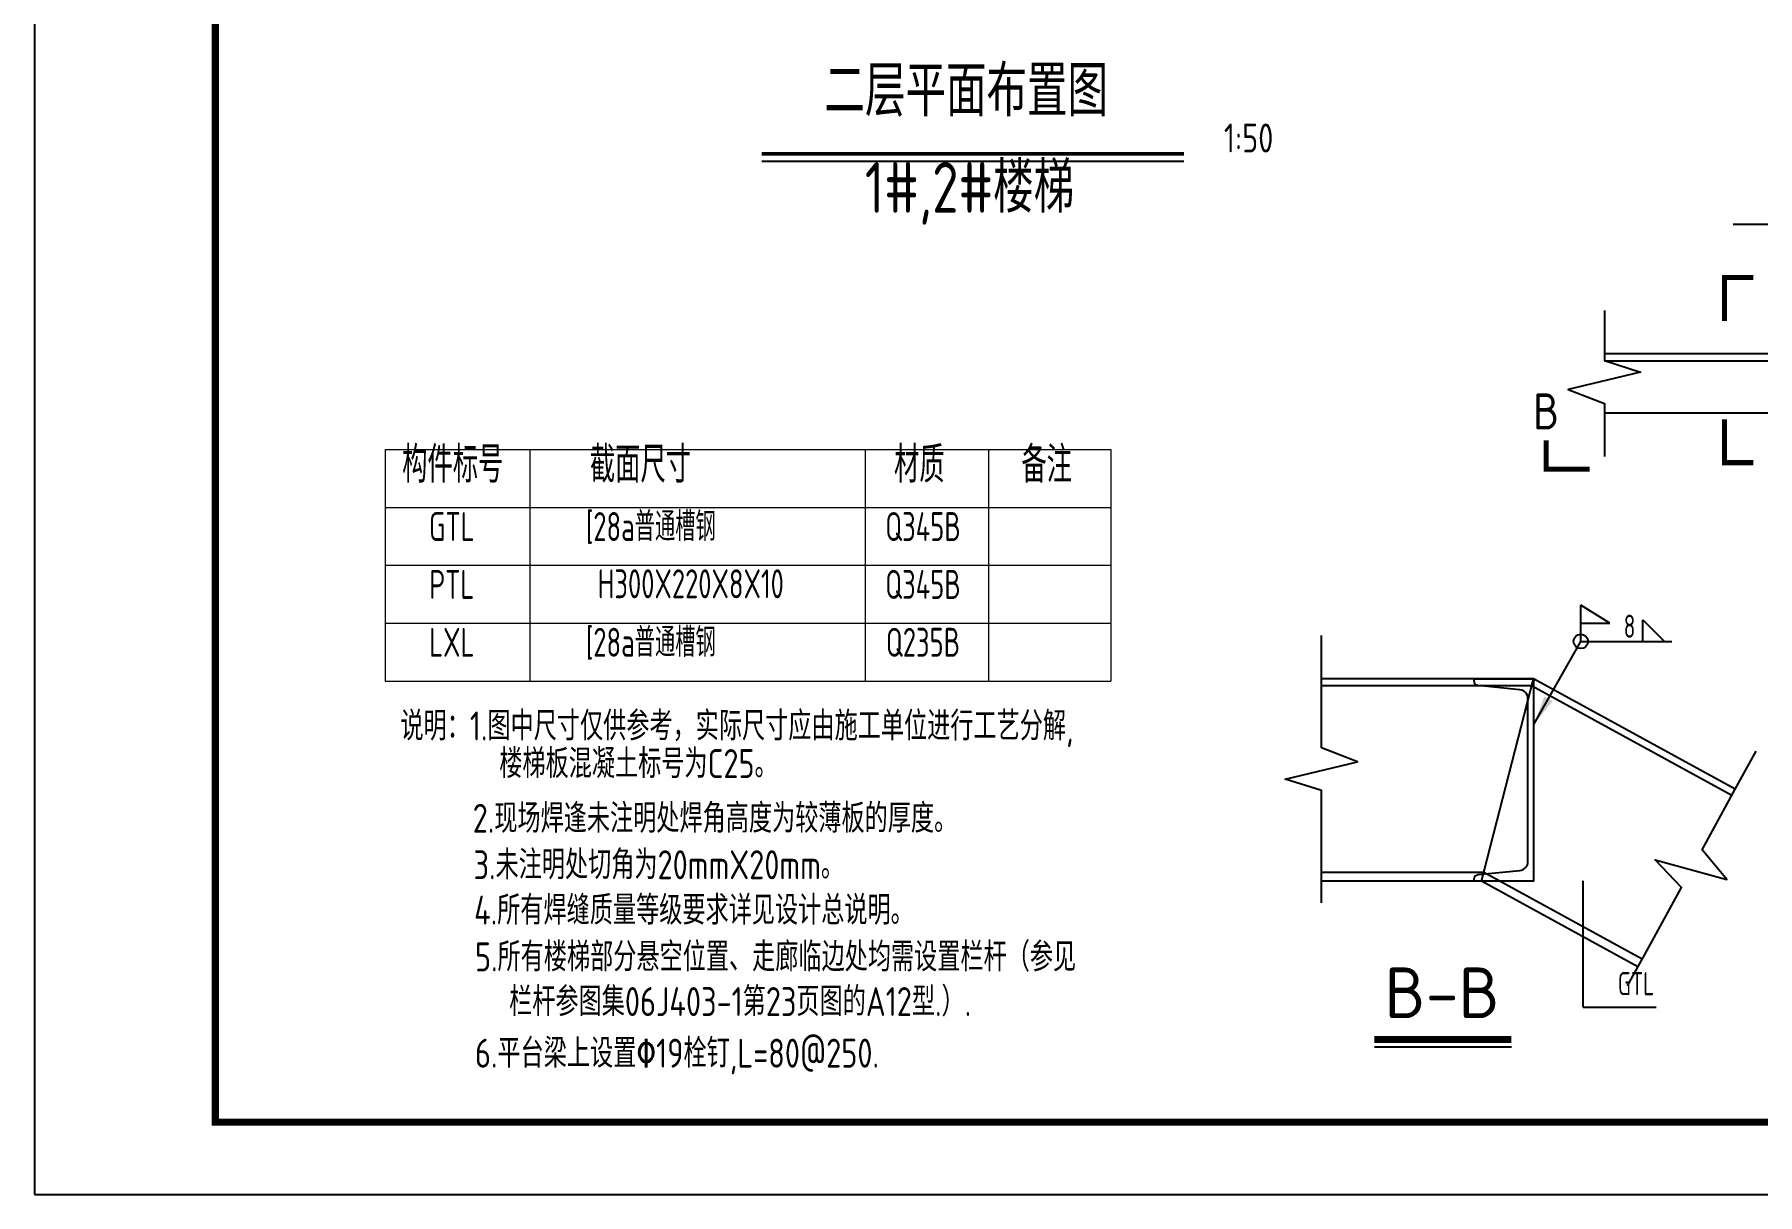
# Model space of a CAD drawing. Extents: x 180850 to 1399066, y 48356 to 327880.
# Drawn here: x 552678 to 564590, y 113487 to 121506 of the extents above; entities that cross this region are included whole.
import ezdxf
from ezdxf.enums import TextEntityAlignment as Align

# ---------------------------------------------------------------- set-up
doc = ezdxf.new("R2010")
doc.units = 0
doc.header["$LTSCALE"] = 1000
for name, color, linetype in [('GL', 150, 'Continuous'), ('NUM', 7, 'Continuous'), ('PUB_TEXT', 7, 'Continuous'), ('PUB_TITLE', 4, 'Continuous'), ('STPM_RBEAM_NUM', 7, 'Continuous'), ('TEXT', 7, 'Continuous'), ('THIN', 7, 'Continuous'), ('WELD', 7, 'Continuous'), ('YCX', 90, 'Continuous'), ('型钢', 6, 'Continuous'), ('引出线', 3, 'Continuous')]:
    doc.layers.add(name, color=color, linetype=linetype)
doc.layers.add('S-OTHR-THIN', color=7, linetype='Continuous', lineweight=18)
doc.layers.add('螺栓', color=15, linetype='Continuous', lineweight=18)
doc.styles.get("Standard").update_dxf_attribs({"font": 'gbenor.shx', "bigfont": 'gbcbig.shx'})
doc.styles.add('TSSD_Label', font='tssdeng.shx', dxfattribs={"width": 0.7, "bigfont": 'hztxt.shx'})
doc.styles.add('TSSD_Norm', font='tssdeng.shx', dxfattribs={"bigfont": 'hztxt.shx'})
doc.dimstyles.new('TSSD_LEADER_STYLE_200.0', dxfattribs={"dimtxt": 0.18, "dimasz": 200, "dimexe": 0.18, "dimexo": 0.0625, "dimgap": 0.09, "dimtad": 0, "dimtih": 1, "dimtoh": 1, "dimdec": 4, "dimzin": 0, "dimdsep": 46, "dimtxsty": 'Standard', "dimcen": 0.09, "dimadec": 0, "dimazin": 0, "dimtfac": 1, "dimtdec": 4, "dimtofl": 0, "dimtmove": 0, "dimatfit": 3, "dimfxl": 1, "dimtolj": 1, "dimtzin": 0, "dimarcsym": 0})

# ---------------------------------------------------------------- blocks, each defined once
blk = doc.blocks.new('_WELD001')
at = {"linetype": 'ByBlock'}
h = blk.add_hatch(color=0, dxfattribs=at)
h.paths.add_polyline_path([(0.8, 0.5), (0, 1), (0, 0.5)], flags=16)
edge = h.paths.add_edge_path()
edge.add_line((0.8, 0.5), (0, 1))
edge.add_line((0, 0.5), (0.8, 0.5))
edge.add_line((0, 0), (0, 1))
at = {"color": 0, "linetype": 'ByBlock'}
for p, q in [((0, 0), (0, 1)), ((0.8, 0.5), (0, 1)), ((0, 0.5), (0.8, 0.5))]:
    blk.add_line(p, q, dxfattribs=at)
blk = doc.blocks.new('_WELD003')
at = {"color": 0, "linetype": 'ByBlock'}
blk.add_circle((0, 0), 0.5, dxfattribs=at)
blk = doc.blocks.new('_WELD004')
at = {"color": 0, "linetype": 'ByBlock'}
for p, q in [((0, 1), (1, 0)), ((0, 0), (0, 1))]:
    blk.add_line(p, q, dxfattribs=at)

msp = doc.modelspace()

# ---------------------------------------------------------------- linework, layer by layer
at = {"layer": 'GL'}
for p, q in [((566328.98, 119298.39), (563530.87, 119298.39)), ((566328.98, 119248.39), (563530.87, 119248.39)), ((566328.98, 118888.39), (563530.87, 118888.39)), ((563040.28, 117052.62), (561574.51, 117052.62)), ((563027.48, 117002.62), (561574.51, 117002.62)), ((562682.04, 115652.62), (563040.28, 117052.62)), ((564411.28, 116244.83), (563027.48, 117002.62)), ((564435.3, 116288.68), (563040.28, 117052.62)), ((562697.4, 115712.62), (561574.51, 115712.62)), ((563791.68, 115113.38), (562697.4, 115712.62)), ((562682.04, 115652.62), (561574.51, 115652.62)), ((563762.86, 115060.75), (562682.04, 115652.62))]:
    msp.add_line(p, q, dxfattribs=at)
for points in [[(563530.87, 119598.39), (563530.87, 119298.39), (563530.87, 119251.39), (563780.87, 119171.39), (563281.5, 119053.08), (563530.87, 118955.39), (563530.87, 118888.39), (563530.87, 118588.39)], [(561574.51, 115502.62), (561574.51, 115802.62), (561574.51, 116279.62), (561324.51, 116359.62), (561823.89, 116477.94), (561574.51, 116575.62), (561574.51, 117052.62), (561574.51, 117352.62)], [(563690.81, 114929.18), (563834.9, 115192.31), (564064.01, 115610.69), (563883.17, 115800.94), (564377.99, 115664.85), (564206.19, 115870.31), (564435.3, 116288.68), (564579.39, 116551.81)]]:
    msp.add_lwpolyline(points, dxfattribs=at)
at = {"layer": 'NUM'}
for points, const_width in [([(557705.57, 120680.44), (560624.24, 120680.44)], 25), ([(561941.13, 114559.16), (562888.82, 114559.16)], 50)]:
    msp.add_lwpolyline(points, dxfattribs=dict(at, const_width=const_width))
msp.add_lwpolyline([(557705.57, 120630.44), (560624.24, 120630.44)], dxfattribs=at)
at = {"layer": 'PUB_TITLE'}
msp.add_lwpolyline([(552677.75, 113487.35), (582377.75, 113487.35), (582377.75, 134487.35), (552677.75, 134487.35)], close=True, dxfattribs=at)
at = {"layer": 'PUB_TITLE', "const_width": 50}
msp.add_lwpolyline([(553927.75, 113987.35), (581877.75, 113987.35), (581877.75, 133987.35), (553927.75, 133987.35)], close=True, dxfattribs=at)
at = {"layer": 'THIN'}
msp.add_lwpolyline([(561941.13, 114509.16), (562888.82, 114509.16)], dxfattribs=at)
at = {"layer": 'WELD'}
msp.add_line((563367.98, 117310.73), (563996.17, 117310.73), dxfattribs=at)
at = {"layer": '型钢'}
msp.add_lwpolyline([(564422.11, 120195.16), (564722.11, 120195.16), (564789.11, 120195.16), (564869.11, 119945.16), (564987.42, 120444.53), (565085.11, 120195.16), (565132.11, 120195.16), (565432.11, 120195.16)], dxfattribs=at)
msp.add_lwpolyline([(563040.28, 116352.62), (563040.28, 115652.62), (562630.28, 115652.62), (562630.28, 115668.22, -0.38531359), (562658.42, 115699.31), (562946.5, 115728.12, 0.38531359), (563002.78, 115790.31), (563002.78, 116914.94, 0.38531359), (562946.5, 116977.13), (562658.42, 117005.94, -0.38531359), (562630.28, 117037.03), (562630.28, 117052.62), (563040.28, 117052.62)], format="xyb", close=True, dxfattribs=at)
at = {"layer": '引出线'}
for q in [(563384.22, 115656.76), (563888.57, 114783.48)]:
    msp.add_line((563384.22, 114783.48), q, dxfattribs=at)
at = {"layer": '引出线', "const_width": 35}
for points in [[(564361.13, 119526.62), (564361.13, 119826.62), (564561.13, 119826.62)], [(564361.13, 118846.34), (564361.13, 118546.34), (564561.13, 118546.34)], [(563428.3, 118500.62), (563128.3, 118500.62), (563128.3, 118700.62)]]:
    msp.add_lwpolyline(points, dxfattribs=at)
at = {"layer": '螺栓'}
for p, q in [((555102.27, 118636.85), (560118.93, 118636.85)), ((555102.27, 118636.85), (555102.27, 117036.85)), ((556102.27, 118636.85), (556102.27, 117036.85)), ((558420.78, 118636.85), (558420.78, 117036.85)), ((559273.2, 118636.85), (559273.2, 117036.85)), ((560118.93, 118636.85), (560118.93, 117036.85)), ((555102.27, 118236.85), (560118.93, 118236.85)), ((555102.27, 117836.85), (560118.93, 117836.85)), ((555102.27, 117436.85), (560118.93, 117436.85)), ((555102.27, 117036.85), (560118.93, 117036.85))]:
    msp.add_line(p, q, dxfattribs=at)

# ---------------------------------------------------------------- block references
at = {"layer": 'WELD'}
for name, p, xscale, yscale, zscale in [('_WELD001', (563367.98, 117310.73), 250, 250, 250), ('_WELD004', (563796.17, 117310.73), 150, 150, 150), ('_WELD003', (563367.98, 117310.73), 100, 100, 100)]:
    msp.add_blockref(name, p, dxfattribs=dict(at, xscale=xscale, yscale=yscale, zscale=zscale))

# ---------------------------------------------------------------- texts
at = {"layer": 'NUM', "style": 'TSSD_Norm', "width": 0.8}
for s, height, p in [(' 二层平面布置图', 350, (557969.37, 120835.3)), ('1:50', 200, (560900.77, 120630.44)), ('1#,2#楼梯', 350, (558418.67, 120168.29))]:
    msp.add_text(s, height=height, dxfattribs=at).set_placement(p, align=Align.BOTTOM_LEFT)
at = {"layer": 'PUB_TEXT'}
msp.add_text('B', height=250, dxfattribs=at).set_placement((563128.3, 118900.62), align=Align.MIDDLE_CENTER)
at = {"layer": 'S-OTHR-THIN', "style": 'TSSD_Norm', "width": 0.8}
for s, p in [('说明：1.图中尺寸仅供参考，实际尺寸应由施工单位进行工艺分解,', (555207.83, 116626.38)), ('楼梯板混凝土标号为C25。', (555891.06, 116366.29)), ('2.现场焊逢未注明处焊角高度为较薄板的厚度。', (555707.65, 115987.98)), ('3.未注明处切角为20mmX20mm。', (555712.99, 115666.81)), ('4.所有焊缝质量等级要求详见设计总说明。', (555717.11, 115353.21)), ('5.所有楼梯部分悬空位置、走廊临边处均需设置栏杆（参见', (555723.14, 115030.04)), ('栏杆参图集06J403-1第23页图的A12型.）.', (555959.41, 114721.19)), ('6.平台梁上设置%%13019栓钉,L=80@250.', (555723.14, 114364.5))]:
    msp.add_text(s, height=200, dxfattribs=at).set_placement(p)
at = {"layer": 'STPM_RBEAM_NUM', "style": 'TSSD_Label', "width": 0.7}
msp.add_text('8', height=160, dxfattribs=at).set_placement((563664.63, 117335.73))
msp.add_text('GTL', height=160, dxfattribs=at).set_placement((563749.83, 114817.13), align=Align.BOTTOM_CENTER)
at = {"layer": 'TEXT', "style": 'TSSD_Label', "width": 0.7}
for s, p in [('构件标号', (555569.73, 118333.2)), ('截面尺寸', (556867.09, 118333.2)), ('材质', (558794.99, 118333.2)), ('备注', (559675.49, 118333.2))]:
    msp.add_text(s, height=250, dxfattribs=at).set_placement(p, align=Align.BOTTOM_CENTER)
at = {"layer": 'TEXT', "style": 'TSSD_Norm'}
msp.add_text('B-B', height=350, dxfattribs=at).set_placement((562011.13, 114602.23), align=Align.BOTTOM_LEFT)
at = {"layer": 'YCX', "style": 'TSSD_Norm', "width": 0.7}
for s, p in [('GTL', (555562.85, 117944.69)), ('[28a普通槽钢', (556938.39, 117944.69)), ('Q345B', (558820.57, 117944.69)), ('H300X220X8X10', (557215.08, 117548.99)), ('PTL', (555562.85, 117544.69)), ('Q345B', (558820.57, 117544.69)), ('LXL', (555562.85, 117144.69)), ('[28a普通槽钢', (556938.39, 117144.69)), ('Q235B', (558820.57, 117144.69))]:
    msp.add_text(s, height=200, dxfattribs=at).set_placement(p, align=Align.BOTTOM_CENTER)

# ---------------------------------------------------------------- leaders
at = {"layer": 'WELD'}
msp.add_leader([(563045.48, 116740.12), (563367.98, 117310.73)], dimstyle='TSSD_LEADER_STYLE_200.0', dxfattribs=at)

doc.saveas('drawing.dxf')
